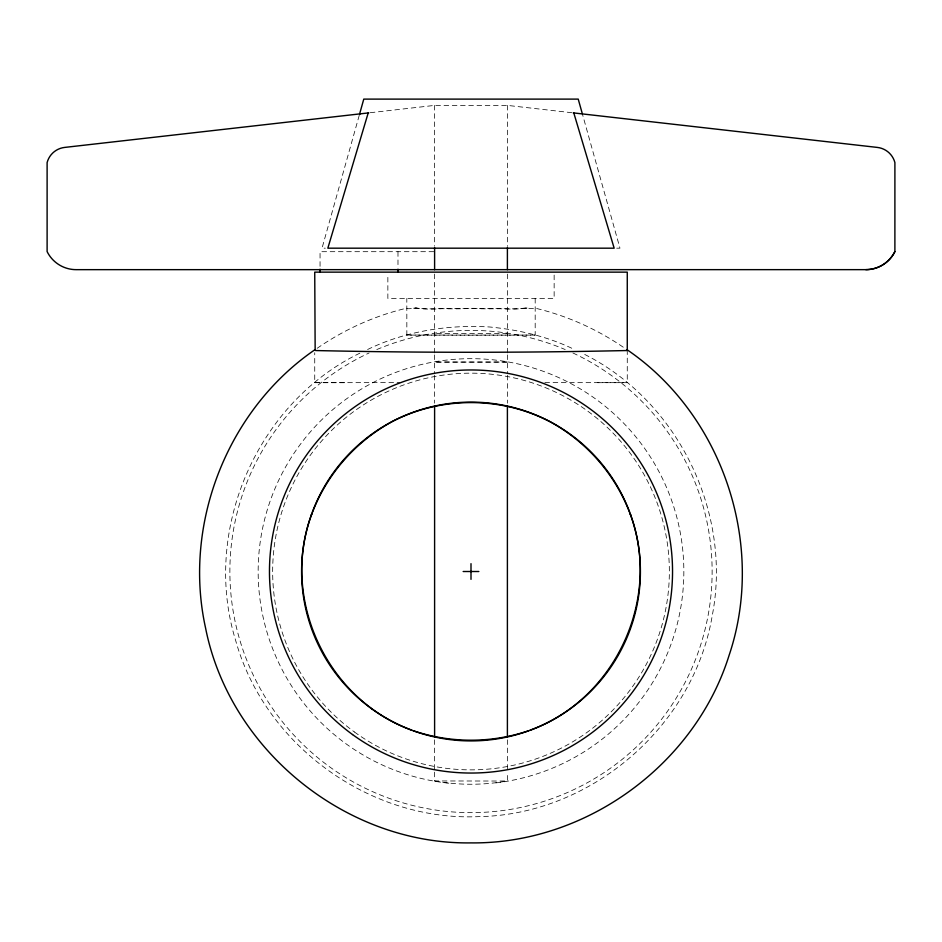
<?xml version="1.0" encoding="UTF-8"?>
<svg xmlns="http://www.w3.org/2000/svg" width="942" height="942" viewBox="0 0 942 942"><rect width="100%" height="100%" fill="white"/><g stroke="black" fill="none" stroke-linecap="round" stroke-linejoin="round"><path stroke-width="0.71" stroke-dasharray="4.71 3.53" d="M344.584 382.711L314.734 382.676L314.734 352.72M317.16 348.293C344.219 329.5 374.763 315.723 406.826 308.152L406.814 308.317A62.007 3.956 -15 0 0 413.938 308.234L417.341 308.305A62.407 11.869 -9 0 0 442.21 308.705L448.38 308.788A63.032 11.987 -3 0 0 468.068 308.54L474.792 308.576A63.02 11.987 3 0 0 494.432 308.764L500.555 308.752A62.419 11.869 9 0 0 525.118 308.246L528.45 308.293M413.55 308.211L416.87 308.022A62.419 11.869 -9 0 0 441.445 308.529L447.568 308.54A63.02 11.987 -3 0 0 467.208 308.352L473.932 308.317A63.032 11.987 3 0 0 493.632 308.564L499.79 308.481A62.407 11.869 9 0 0 524.659 308.081L528.062 308.164A62.007 3.956 15 0 0 535.197 308.387L535.162 308.152C567.237 315.723 597.781 329.5 624.84 348.293M527.014 307.999L525.554 307.928M359.243 115.324L322.034 248.182L325.296 248.182M535.186 298.426L535.186 335.081L474.792 335.199L406.85 335.081L406.814 298.426M359.856 353.168C256.613 403.082 201.765 530.982 235.63 640.383C264.761 745.134 369.629 821.306 478.242 816.655C590.881 815.007 693.771 726.529 712.282 615.409C732.381 511.824 677.121 399.455 582.144 353.168M367.592 349.506C405.237 331.254 447.721 324.448 489.322 326.968L489.428 326.968C518.712 329.735 547.903 336.518 574.408 349.506M507.397 333.492L434.603 333.492M434.603 772.134L434.603 780.953L499.401 781.036L507.397 780.953L507.397 772.134M416.423 307.928L414.986 307.999M434.603 780.953C458.589 785.345 483.411 785.345 507.397 780.953M370.265 112.71L434.603 105.398L507.397 105.398L571.735 112.71M406.814 335.058L535.186 335.081M627.266 349.859L627.266 382.676L597.44 382.699M314.734 382.676L400.009 382.64M616.704 248.182L619.966 248.182L582.368 113.911M433.732 251.691L320.056 251.691L320.056 267.752M544.841 382.64L627.266 382.676M554.143 275.064L554.143 298.426L387.857 298.426L387.857 275.064M507.397 105.398L507.397 246.463M507.397 274.075L507.397 353.497M507.397 354.922L507.397 373.833M507.397 375.305L507.397 403.223M507.397 739.8L507.397 770.662M434.603 105.398L434.603 246.251M434.603 274.075L434.603 353.497M434.603 354.922L434.603 373.833M434.603 375.305L434.603 403.223M434.603 739.8L434.603 770.662M397.983 251.691L397.983 267.752M572.901 352.979A241.117 241.117 0 0 1 660.142 721.066A241.117 241.117 0 0 1 281.858 721.066A241.117 241.117 0 0 1 369.099 352.979M376.788 349.564A241.117 241.117 0 0 1 565.212 349.564M448.757 783.191A212.845 212.845 0 0 1 290.501 458.719A212.845 212.845 0 0 1 651.499 458.719A212.845 212.845 0 0 1 493.243 783.191M507.397 362.069L434.603 362.069L507.397 362.069M354.416 731.981A198.35 198.35 0 0 0 668.267 592.247A198.35 198.35 0 0 0 390.318 390.318A198.35 198.35 0 0 0 354.416 731.981"/><path stroke-width="1.41" d="M311.331 515.298L311.884 513.472L311.331 515.298C280.363 599.736 327.486 699.718 411.819 730.168M312.497 512.177C327.345 473.673 355.864 441.409 392.049 421.639L392.06 421.569C441.08 396.311 500.826 396.217 549.822 421.569L549.951 421.639C586.136 441.409 614.655 473.673 629.503 512.177M368.204 112.934L327.84 248.182L614.16 248.182L573.796 112.946M626.406 350.542L627.266 349.859C723.138 415.269 766.187 545.524 729.084 655.373C694.878 764.869 585.712 844.185 471 842.89C346.35 844.738 229.66 750.244 205.556 627.937C182.654 524.317 227.163 409.982 314.734 349.859L315.594 350.542C418.589 352.85 523.411 352.85 626.406 350.542L627.266 349.859L627.266 272.144L314.734 272.144L315.158 350.2M530.181 730.168C614.514 699.718 661.637 599.736 630.669 515.298L630.116 513.472L630.669 515.298M528.615 730.757C491.453 743.344 450.547 743.344 413.385 730.757M368.805 112.875L64.621 147.423A20.536 20.524 86.4 0 0 47.112 162.577L47.112 251.585A32.428 32.417 -90 0 0 76.161 269.659L865.839 269.647A32.428 32.417 90 0 0 894.888 251.585L894.9 162.577A20.536 20.524 -86.4 0 0 877.367 147.423L573.195 112.875M360.268 113.841L359.632 113.911L363.777 99.11L578.223 99.11L582.368 113.911M463.158 571.511L478.842 571.511M507.397 247.711L507.397 269.718M507.397 406.167L507.397 736.868M471 563.669L471 579.354M434.603 247.711L434.603 269.718M434.603 406.167L434.603 736.868M397.983 269.212L397.983 272.144M320.056 269.212L320.056 272.144M894.9 251.573A32.428 32.417 -90 0 1 865.839 269.647M371.431 708.572A169.407 169.407 0 0 0 639.477 589.221A169.407 169.407 0 0 0 402.093 416.753A169.407 169.407 0 0 0 371.431 708.572M352.543 734.56A201.541 201.541 0 0 0 671.434 592.577A201.541 201.541 0 0 0 389.022 387.397A201.541 201.541 0 0 0 352.543 734.56"/></g></svg>
